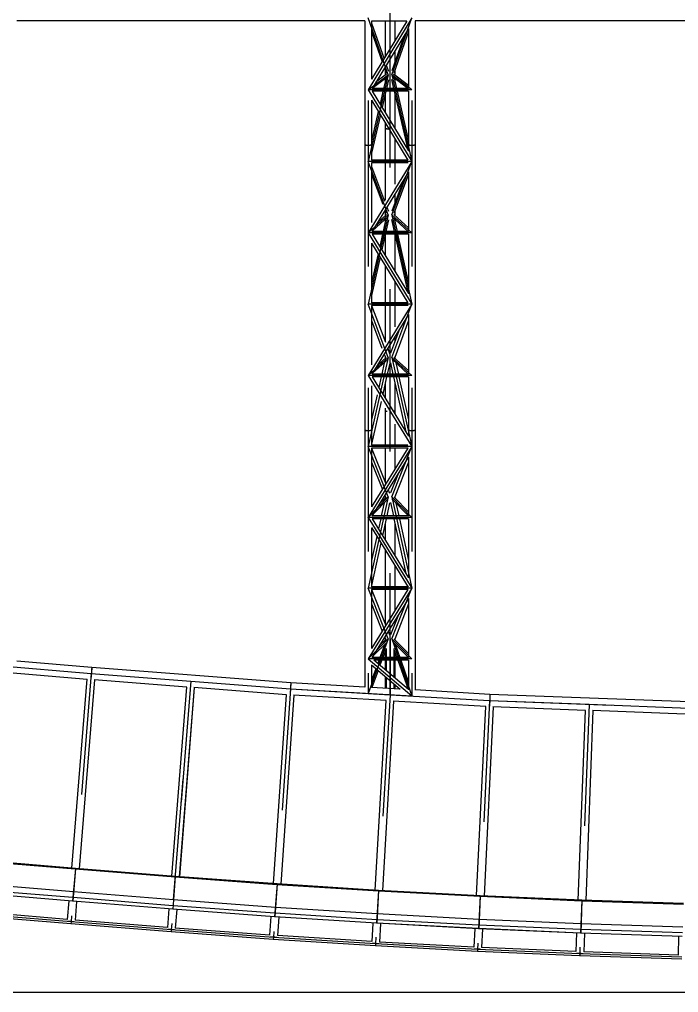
# Model space of a CAD drawing. Header units: millimetres. Extents: x 150209.93 to 150215.05, y 136675.65 to 136679.93.
# Drawn here: x 150211.658 to 150212.201, y 136675.653 to 136676.454 of the extents above; entities that cross this region are included whole.
import ezdxf

# ---------------------------------------------------------------- set-up
doc = ezdxf.new("R2010")
doc.units = ezdxf.units.MM
doc.header["$LTSCALE"] = 0.25
doc.linetypes.add('CENTER', pattern=[50.8, 31.75, -6.35, 6.35, -6.35])
doc.linetypes.add('XKITLINE00', pattern=[0])

# ---------------------------------------------------------------- blocks, each defined once
blk = doc.blocks.new('çatıı')
at = {"color": 8, "linetype": 'CENTER'}
for p, q in [((15175, 3666.9), (15175, 4835.7)), ((15085, 4780.4), (15085, 3598.6)), ((15265, 4780.4), (15265, 3598.6)), ((15167.5, 3887.2), (15085, 4120.6)), ((15265, 4120.6), (15085, 3825.1)), ((15182.5, 3887.2), (15265, 4120.6)), ((15167.5, 3887.2), (15085, 3530.1)), ((15085, 3825.1), (15167.5, 3887.2)), ((15182.5, 3887.2), (15265, 3530.1)), ((15265, 3825.1), (15182.5, 3887.2)), ((15085, 3825.1), (15265, 3530.1)), ((15265, 3825.1), (15085, 3825.1)), ((15175, 2505.2), (15175, 3666.9)), ((15085, 3598.6), (15085, 2425.1)), ((15265, 3598.6), (15265, 2425.1)), ((15167.5, 3311.2), (15085, 3530.1)), ((15265, 3530.1), (15085, 3236.7)), ((15265, 3530.1), (15085, 3530.1)), ((15182.5, 3311.2), (15265, 3530.1)), ((15167.5, 3311.2), (15085, 2943.3)), ((15085, 3236.7), (15167.5, 3311.2)), ((15182.5, 3311.2), (15265, 2943.3)), ((15265, 3236.7), (15182.5, 3311.2)), ((15085, 3236.7), (15265, 2943.3)), ((15265, 3236.7), (15085, 3236.7)), ((15265, 2943.3), (15085, 2650)), ((15265, 2943.3), (15085, 2943.3)), ((15167.5, 2724.4), (15085, 2943.3)), ((15182.5, 2724.4), (15265, 2943.3)), ((15167.5, 2724.4), (15085, 2357.1)), ((15085, 2650), (15167.5, 2724.4)), ((15182.5, 2724.4), (15265, 2357.1)), ((15265, 2650), (15182.5, 2724.4)), ((15085, 2650), (15265, 2357.1)), ((15265, 2650), (15085, 2650)), ((15175, 1336.6), (15175, 2505.2)), ((15085, 2425.1), (15085, 1341.9)), ((15265, 2425.1), (15265, 1331.4)), ((15265, 2357.1), (15085, 2066.2)), ((15265, 2357.1), (15085, 2357.1)), ((15167.5, 2150.3), (15085, 2357.1)), ((15182.5, 2150.3), (15265, 2357.1)), ((15167.5, 2150.3), (15085, 1775.2)), ((15085, 2066.2), (15167.5, 2150.3)), ((15182.5, 2150.3), (15265, 1775.2)), ((15265, 2066.2), (15182.5, 2150.3)), ((15085, 2066.2), (15265, 1775.2)), ((15265, 2066.2), (15085, 2066.2)), ((15167.5, 1566), (15085, 1775.2)), ((15265, 1775.2), (15085, 1484.3)), ((15265, 1775.2), (15085, 1775.2)), ((15182.5, 1566), (15265, 1775.2)), ((15167.5, 1566), (15085, 1341.9)), ((15085, 1484.3), (15167.5, 1566)), ((15175, 1566), (15175, 1336.6)), ((15182.5, 1566), (15265, 1331.4)), ((15265, 1484.3), (15182.5, 1566)), ((13125, 1493.3), (13945, 1423.8)), ((13125, 1493.3), (13945, 1423.8)), ((15085, 1484.3), (15265, 1331.4)), ((15265, 1484.3), (15085, 1484.3)), ((13535, 1458.5), (13945, 1423.8)), ((13945, 1423.8), (13861.7, 402.1)), ((13945, 1423.8), (13871.7, 525.2)), ((13945, 1423.8), (14765, 1360.6)), ((13945, 1423.8), (14765, 1360.6)), ((13945, 1423.8), (14355, 1392.2)), ((14355, 1392.2), (14274.2, 369.1)), ((14283.9, 492.2), (14355, 1392.2)), ((14355, 1392.2), (14765, 1360.6)), ((14765, 1360.6), (14694.7, 338)), ((14765, 1360.6), (14703.2, 461.2)), ((14765, 1360.6), (15585, 1312.6)), ((14765, 1360.6), (15585, 1312.6)), ((14765, 1360.6), (15175, 1336.6)), ((15175, 1336.6), (15115, 311.3)), ((15175, 1336.6), (15122.2, 434.6)), ((15175, 1336.6), (15585, 1312.6)), ((15585, 1312.6), (15535.5, 288.8)), ((15585, 1312.6), (15541.5, 412.2)), ((15585, 1312.6), (15995, 1297)), ((15585, 1312.6), (16405, 1281.4)), ((15585, 1312.6), (16405, 1281.4)), ((15995, 1297), (15955.9, 270.6)), ((15995, 1297), (15960.6, 394.1)), ((15995, 1297), (16405, 1281.4)), ((13879.3, 618.5), (13466.6, 652.9)), ((14290.9, 585.5), (13879.3, 618.5)), ((14709.6, 554.6), (14290.9, 585.5)), ((13871.7, 525.2), (13458.7, 559.6)), ((14283.9, 492.2), (13871.7, 525.2)), ((15127.7, 528), (14709.6, 554.6)), ((15546, 505.7), (15127.7, 528)), ((14703.2, 461.2), (14283.9, 492.2)), ((15964.1, 487.6), (15546, 505.7)), ((16382.4, 473.8), (15964.1, 487.6)), ((15122.2, 434.6), (14703.2, 461.2)), ((13861.7, 402.1), (13448.3, 436.5)), ((14274.2, 369.1), (13861.7, 402.1)), ((15541.5, 412.2), (15122.2, 434.6)), ((15960.6, 394.1), (15541.5, 412.2)), ((14694.7, 338), (14274.2, 369.1)), ((16379.8, 380.2), (15960.6, 394.1)), ((15115, 311.3), (14694.7, 338)), ((15535.5, 288.8), (15115, 311.3)), ((15955.9, 270.6), (15535.5, 288.8)), ((16376.4, 256.8), (15955.9, 270.6))]:
    blk.add_line(p, q, dxfattribs=at)
at = {"color": 8, "linetype": 'XKITLINE00'}
for p, q in [((15071.7, 4108.4), (13638.3, 4108.4)), ((15071.3, 4108.4), (15071.3, 3598.6)), ((15244.5, 4106.9), (15098.4, 4106.9)), ((15098.6, 4106.9), (15098.6, 3868.5)), ((15243.9, 4106.9), (15098.6, 3868.4)), ((15098.6, 4099.1), (15150.2, 3953.1)), ((15154.7, 4106.9), (15154.7, 3960.5)), ((15195.3, 4106.9), (15195.3, 4027.1)), ((16711.7, 4108.4), (15278.3, 4108.4)), ((15278.6, 4108.4), (15278.6, 3598.6)), ((15098.6, 4064.9), (15142.6, 3940.6)), ((15251.3, 4077.2), (15101.1, 3830.7)), ((15233, 4047.1), (15181.9, 3902.7)), ((15251.3, 4064.9), (15190.6, 3893.1)), ((15251.3, 4077.2), (15251.3, 3830.6)), ((15195.3, 3985.2), (15195.3, 3940.4)), ((15159.6, 3926.6), (15168.3, 3901.9)), ((15160.3, 3888.9), (15116.6, 3856)), ((15152, 3914.1), (15159.2, 3893.7)), ((15154.7, 3906.3), (15154.7, 3884.7)), ((15251.3, 3842.5), (15189.5, 3889.1)), ((15195.3, 3906.4), (15195.3, 3884.7)), ((15167, 3879.8), (15102, 3830.8)), ((15158.4, 3873.3), (15148.6, 3830.8)), ((15154.7, 3870.5), (15154.7, 3857.1)), ((15168.5, 3866.4), (15160.3, 3830.8)), ((15181.3, 3867.3), (15189.7, 3830.8)), ((15247.9, 3830.8), (15183.1, 3879.6)), ((15191.5, 3873.3), (15201.3, 3830.8)), ((15195.3, 3870.4), (15195.3, 3856.9)), ((15251.4, 3819.4), (15101, 3819.4)), ((15101.2, 3819.4), (15251.3, 3573.4)), ((15251.3, 3830.8), (15101.3, 3830.8)), ((15146, 3819.4), (15133.7, 3766.2)), ((15157.7, 3819.4), (15142.2, 3752.3)), ((15154.7, 3806.5), (15154.7, 3731.8)), ((15192.4, 3819.4), (15247.9, 3579.1)), ((15195.3, 3806.7), (15195.3, 3666.9)), ((15204, 3819.4), (15251.3, 3614.3)), ((15251.3, 3819.4), (15251.3, 3598.6)), ((15098.6, 3781.8), (15098.6, 3598.6)), ((15098.7, 3781.8), (15248.9, 3535.6)), ((15126.7, 3735.9), (15098.6, 3614.5)), ((15135.2, 3722), (15098.6, 3563.9)), ((15154.7, 3689.9), (15154.7, 3666.9)), ((15154.7, 3666.9), (15155, 3666.2)), ((15154.7, 3666.9), (15154.7, 3535.8)), ((15154.7, 3666.9), (15155, 3666.3)), ((15155.9, 3665.7), (15155, 3666.3)), ((15155.9, 3665.5), (15155, 3666.2)), ((15157.4, 3665.1), (15155.9, 3665.7)), ((15157.4, 3664.8), (15155.9, 3665.5)), ((15159.4, 3664.6), (15157.4, 3665.1)), ((15159.4, 3664.2), (15157.4, 3664.8)), ((15160.3, 3664.3), (15158.9, 3664.7)), ((15161.9, 3664.2), (15159.4, 3664.6)), ((15161.9, 3663.6), (15159.4, 3664.2)), ((15162.7, 3663.8), (15160.3, 3664.3)), ((15164.8, 3663.8), (15161.9, 3664.2)), ((15164.8, 3663.2), (15161.9, 3663.6)), ((15165.4, 3663.4), (15162.7, 3663.8)), ((15168.1, 3663.5), (15164.8, 3663.8)), ((15168.1, 3662.9), (15164.8, 3663.2)), ((15168.5, 3663.1), (15165.4, 3663.4)), ((15170.9, 3663.4), (15168.1, 3663.5)), ((15171.3, 3662.7), (15168.1, 3662.9)), ((15171.2, 3663), (15168.5, 3663.1)), ((15195, 3666.3), (15194.8, 3666.2)), ((15195, 3666.2), (15194.8, 3666)), ((15195.3, 3666.9), (15195, 3666.2)), ((15195.3, 3666.9), (15195, 3666.3)), ((15195.3, 3666.9), (15195.3, 3665.3)), ((15195.3, 3623.4), (15195.3, 3535.8)), ((15071.3, 3598.6), (15071.7, 3598.1)), ((15071.3, 3598.6), (15071.3, 2425.1)), ((15071.3, 3598.6), (15071.7, 3598)), ((15072.7, 3597.6), (15071.7, 3598.1)), ((15072.7, 3597.4), (15071.7, 3598)), ((15074.3, 3597.1), (15072.7, 3597.6)), ((15074.3, 3596.8), (15072.7, 3597.4)), ((15074.8, 3596.9), (15073.2, 3597.4)), ((15076.5, 3596.7), (15074.3, 3597.1)), ((15076.5, 3596.3), (15074.3, 3596.8)), ((15076.9, 3596.4), (15074.8, 3596.9)), ((15079.1, 3596.4), (15076.5, 3596.7)), ((15079.1, 3596), (15076.5, 3596.3)), ((15079.3, 3596.1), (15076.9, 3596.4)), ((15082, 3596.3), (15079.1, 3596.4)), ((15082, 3595.8), (15079.1, 3596)), ((15082.1, 3595.9), (15079.3, 3596.1)), ((15085, 3596.2), (15082, 3596.3)), ((15085, 3595.7), (15082, 3595.8)), ((15085, 3595.8), (15082.1, 3595.9)), ((15088, 3596.3), (15085, 3596.2)), ((15087.9, 3595.9), (15085, 3595.8)), ((15088, 3595.8), (15085, 3595.7)), ((15090.7, 3596.1), (15087.9, 3595.9)), ((15090.9, 3596.4), (15088, 3596.3)), ((15090.9, 3596), (15088, 3595.8)), ((15093.1, 3596.4), (15090.7, 3596.1)), ((15093.5, 3596.7), (15090.9, 3596.4)), ((15093.5, 3596.3), (15090.9, 3596)), ((15095.2, 3596.9), (15093.1, 3596.4)), ((15095.7, 3597.1), (15093.5, 3596.7)), ((15095.7, 3596.8), (15093.5, 3596.3)), ((15096.8, 3597.4), (15095.2, 3596.9)), ((15097.3, 3597.6), (15095.7, 3597.1)), ((15097.3, 3597.4), (15095.7, 3596.8)), ((15098.3, 3598.1), (15097.3, 3597.6)), ((15098.3, 3598), (15097.3, 3597.4)), ((15098.6, 3598.6), (15098.3, 3598.1)), ((15098.6, 3598.6), (15098.3, 3598)), ((15098.6, 3598.6), (15098.6, 3535.6)), ((15251.3, 3598.6), (15251.7, 3598.1)), ((15251.3, 3598.6), (15251.3, 3572.8)), ((15251.3, 3598.6), (15251.7, 3598)), ((15252.7, 3597.6), (15251.7, 3598.1)), ((15252.7, 3597.4), (15251.7, 3598)), ((15254.3, 3597.1), (15252.7, 3597.6)), ((15254.3, 3596.8), (15252.7, 3597.4)), ((15254.8, 3596.9), (15253.2, 3597.4)), ((15256.5, 3596.7), (15254.3, 3597.1)), ((15256.5, 3596.4), (15254.3, 3596.8)), ((15256.9, 3596.5), (15254.8, 3596.9)), ((15259.1, 3596.4), (15256.5, 3596.7)), ((15259.1, 3596), (15256.5, 3596.4)), ((15259.3, 3596.1), (15256.9, 3596.5)), ((15262, 3596.3), (15259.1, 3596.4)), ((15262, 3595.8), (15259.1, 3596)), ((15262.1, 3595.9), (15259.3, 3596.1)), ((15265, 3596.2), (15262, 3596.3)), ((15265, 3595.7), (15262, 3595.8)), ((15265, 3595.8), (15262.1, 3595.9)), ((15268, 3596.3), (15265, 3596.2)), ((15267.9, 3595.9), (15265, 3595.8)), ((15268, 3595.8), (15265, 3595.7)), ((15270.7, 3596.1), (15267.9, 3595.9)), ((15270.9, 3596.4), (15268, 3596.3)), ((15270.9, 3596), (15268, 3595.8)), ((15273.1, 3596.5), (15270.7, 3596.1)), ((15273.5, 3596.7), (15270.9, 3596.4)), ((15273.5, 3596.4), (15270.9, 3596)), ((15275.2, 3596.9), (15273.1, 3596.5)), ((15275.7, 3597.1), (15273.5, 3596.7)), ((15275.7, 3596.8), (15273.5, 3596.4)), ((15276.7, 3597.4), (15275.2, 3596.9)), ((15277.3, 3597.6), (15275.7, 3597.1)), ((15277.3, 3597.4), (15275.7, 3596.8)), ((15278.3, 3598.1), (15277.3, 3597.6)), ((15278.3, 3598), (15277.3, 3597.4)), ((15278.6, 3598.6), (15278.3, 3598.1)), ((15278.6, 3598.6), (15278.3, 3598)), ((15278.6, 3598.6), (15278.6, 2425.1)), ((15249, 3524.4), (15098.5, 3524.4)), ((15248.7, 3535.8), (15098.6, 3535.8)), ((15098.6, 3524.4), (15098.6, 3279.8)), ((15154.7, 3524.4), (15154.7, 3371.1)), ((15195.3, 3524.4), (15195.3, 3437.3)), ((15098.6, 3510), (15152.4, 3367.4)), ((15251.6, 3487.4), (15100.6, 3241.3)), ((15251.3, 3487), (15251.3, 3242.2)), ((15098.6, 3477.7), (15144.9, 3355.1)), ((15228.9, 3450.5), (15182, 3325.9)), ((15251.3, 3477.8), (15190.6, 3316.5)), ((15195.3, 3395.7), (15195.3, 3361.3)), ((15154.6, 3329.3), (15159.2, 3317.1)), ((15154.7, 3329), (15154.7, 3307.3)), ((15162.1, 3341.6), (15168.3, 3325.2)), ((15195.3, 3329.1), (15195.3, 3307.3)), ((15167.5, 3303.6), (15103.1, 3245.5)), ((15159.8, 3311.9), (15124.1, 3279.7)), ((15158, 3295), (15146.2, 3242.4)), ((15154.7, 3292), (15154.7, 3280.2)), ((15168.6, 3290), (15157.9, 3242.4)), ((15181.2, 3291), (15192.1, 3242.4)), ((15250.2, 3242.4), (15182.6, 3303.4)), ((15251.3, 3256.7), (15190, 3312.1)), ((15191.9, 3295), (15203.7, 3242.4)), ((15195.3, 3292), (15195.3, 3280)), ((15251.5, 3231), (15100.9, 3231)), ((15251.3, 3242.4), (15101.3, 3242.4)), ((15101.3, 3231), (15251.3, 2986.4)), ((15143.7, 3231), (15132.3, 3180.4)), ((15155.4, 3231), (15140.9, 3166.5)), ((15154.7, 3228.1), (15154.7, 3143.9)), ((15194.7, 3231), (15248.5, 2991)), ((15195.3, 3228.3), (15195.3, 3077.8)), ((15206.3, 3231), (15251.3, 3030)), ((15251.3, 3231), (15251.3, 2986.3)), ((15098.6, 3193.7), (15098.6, 2948.9)), ((15098.6, 3193.7), (15248.9, 2948.8)), ((15125.5, 3149.9), (15098.6, 3030.3)), ((15134, 3136), (15098.6, 2978.2)), ((15154.7, 3102.3), (15154.7, 2949)), ((15195.3, 3036.1), (15195.3, 2949)), ((15249, 2937.6), (15098.5, 2937.6)), ((15248.7, 2949), (15098.6, 2949)), ((15098.6, 2937.6), (15098.6, 2693)), ((15098.8, 2937.6), (15155.9, 2786.3)), ((15154.7, 2937.6), (15154.7, 2789.4)), ((15195.3, 2937.6), (15195.3, 2850.5)), ((15251.6, 2900.7), (15100.6, 2654.6)), ((15251.3, 2900.3), (15251.3, 2655.4)), ((15098.6, 2876.1), (15141.4, 2762.7)), ((15251.3, 2876.1), (15194.1, 2724.2)), ((15214.3, 2839.9), (15177.2, 2741.5)), ((15195.3, 2808.9), (15195.3, 2789.5)), ((15158.7, 2724.1), (15124.1, 2692.9)), ((15151.1, 2736.9), (15155.7, 2724.7)), ((15154.7, 2727.4), (15154.7, 2720.5)), ((15165.6, 2760.5), (15173, 2740.7)), ((15251.3, 2669.9), (15191.2, 2724.2)), ((15195.3, 2727.4), (15195.3, 2720.6)), ((15167.2, 2716.6), (15103.1, 2658.7)), ((15151.3, 2702.2), (15140.8, 2655.7)), ((15173.5, 2701.1), (15163.3, 2655.7)), ((15176.3, 2702.1), (15186.7, 2655.7)), ((15250.2, 2655.7), (15183.1, 2716.3)), ((15198.7, 2702.1), (15209.2, 2655.7)), ((15251.5, 2644.3), (15100.9, 2644.3)), ((15251.3, 2655.7), (15101.3, 2655.7)), ((15101.3, 2644.3), (15251.3, 2400.1)), ((15138.3, 2644.3), (15128.4, 2600.2)), ((15160.7, 2644.3), (15144.8, 2573.4)), ((15189.3, 2644.3), (15240, 2418.6)), ((15211.7, 2644.3), (15251.3, 2467.8)), ((15251.3, 2644.3), (15251.3, 2425.1)), ((15098.6, 2607), (15098.6, 2425.1)), ((15154.7, 2617.5), (15154.7, 2557.3)), ((15195.3, 2617.5), (15195.3, 2505.2)), ((15121.5, 2569.7), (15098.6, 2467.9)), ((15138, 2543), (15098.6, 2367.9)), ((15154.7, 2515.8), (15154.7, 2505.2)), ((15154.7, 2505.2), (15155, 2504.4)), ((15154.7, 2505.2), (15154.7, 2362.8)), ((15154.7, 2505.2), (15155, 2504.4)), ((15155.9, 2503.6), (15155, 2504.4)), ((15155.9, 2503.7), (15155, 2504.4)), ((15157.4, 2503), (15155.9, 2503.7)), ((15157.4, 2502.9), (15155.9, 2503.6)), ((15159.4, 2502.4), (15157.4, 2503)), ((15159.4, 2502.2), (15157.4, 2502.9)), ((15161.9, 2501.9), (15159.4, 2502.4)), ((15161.9, 2501.6), (15159.4, 2502.2)), ((15163.4, 2501.7), (15161.9, 2501.9)), ((15163.5, 2501.4), (15161.9, 2501.6)), ((15190.5, 2502.4), (15188.7, 2502)), ((15190.5, 2502.2), (15188.8, 2501.8)), ((15192.6, 2503), (15190.5, 2502.4)), ((15192.6, 2502.9), (15190.5, 2502.2)), ((15194.1, 2503.7), (15192.6, 2503)), ((15194.1, 2503.6), (15192.6, 2502.9)), ((15195, 2504.4), (15194.1, 2503.6)), ((15195, 2504.4), (15194.1, 2503.7)), ((15195.3, 2505.2), (15195, 2504.4)), ((15195.3, 2505.2), (15195, 2504.4)), ((15195.3, 2505.2), (15195.3, 2491.3)), ((15195.3, 2449.7), (15195.3, 2362.8)), ((15071.3, 2425.1), (15071.3, 1367.2)), ((15071.3, 2425.1), (15071.7, 2424.3)), ((15071.4, 2425), (15071.7, 2424.4)), ((15072.7, 2423.8), (15071.7, 2424.4)), ((15072.7, 2423.6), (15071.7, 2424.3)), ((15074.3, 2423.3), (15072.7, 2423.8)), ((15074.3, 2423), (15072.7, 2423.6)), ((15076.5, 2422.8), (15074.3, 2423.3)), ((15076.5, 2422.5), (15074.3, 2423)), ((15074.8, 2423.1), (15074.4, 2423.3)), ((15076.9, 2422.6), (15074.8, 2423.1)), ((15079.1, 2422.5), (15076.5, 2422.8)), ((15079.1, 2422.1), (15076.5, 2422.5)), ((15079.3, 2422.2), (15076.9, 2422.6)), ((15082, 2422.2), (15079.1, 2422.5)), ((15082, 2421.8), (15079.1, 2422.1)), ((15082.1, 2422), (15079.3, 2422.2)), ((15085, 2422.2), (15082, 2422.2)), ((15085, 2421.7), (15082, 2421.8)), ((15085, 2421.9), (15082.1, 2422)), ((15088, 2422.2), (15085, 2422.2)), ((15087.9, 2422), (15085, 2421.9)), ((15088, 2421.8), (15085, 2421.7)), ((15090.7, 2422.2), (15087.9, 2422)), ((15090.9, 2422.5), (15088, 2422.2)), ((15090.9, 2422.1), (15088, 2421.8)), ((15093.1, 2422.6), (15090.7, 2422.2)), ((15093.5, 2422.8), (15090.9, 2422.5)), ((15093.5, 2422.5), (15090.9, 2422.1)), ((15095.2, 2423.1), (15093.1, 2422.6)), ((15095.7, 2423.3), (15093.5, 2422.8)), ((15095.7, 2423), (15093.5, 2422.5)), ((15095.6, 2423.3), (15095.2, 2423.1)), ((15097.3, 2423.8), (15095.7, 2423.3)), ((15097.3, 2423.6), (15095.7, 2423)), ((15098.3, 2424.4), (15097.3, 2423.8)), ((15098.3, 2424.3), (15097.3, 2423.6)), ((15098.6, 2425.1), (15098.3, 2424.3)), ((15098.6, 2425), (15098.3, 2424.4)), ((15098.6, 2425.1), (15098.6, 2362.6)), ((15251.3, 2425.1), (15251.3, 2399.5)), ((15251.3, 2425.1), (15251.7, 2424.3)), ((15251.3, 2425.1), (15251.7, 2424.4)), ((15252.7, 2423.8), (15251.7, 2424.4)), ((15252.7, 2423.6), (15251.7, 2424.3)), ((15254.3, 2423.3), (15252.7, 2423.8)), ((15254.3, 2423), (15252.7, 2423.6)), ((15254.8, 2423.1), (15254.3, 2423.3)), ((15256.5, 2422.8), (15254.3, 2423.3)), ((15256.5, 2422.5), (15254.3, 2423)), ((15256.9, 2422.6), (15254.8, 2423.1)), ((15259.1, 2422.5), (15256.5, 2422.8)), ((15259.1, 2422.1), (15256.5, 2422.5)), ((15259.3, 2422.2), (15256.9, 2422.6)), ((15262, 2422.2), (15259.1, 2422.5)), ((15262, 2421.8), (15259.1, 2422.1)), ((15262.1, 2422), (15259.3, 2422.2)), ((15265, 2422.2), (15262, 2422.2)), ((15265, 2421.7), (15262, 2421.8)), ((15265, 2421.9), (15262.1, 2422)), ((15268, 2422.2), (15265, 2422.2)), ((15267.9, 2422), (15265, 2421.9)), ((15268, 2421.8), (15265, 2421.7)), ((15270.7, 2422.2), (15267.9, 2422)), ((15270.9, 2422.5), (15268, 2422.2)), ((15270.9, 2422.1), (15268, 2421.8)), ((15273.1, 2422.6), (15270.7, 2422.2)), ((15273.5, 2422.8), (15270.9, 2422.5)), ((15273.5, 2422.5), (15270.9, 2422.1)), ((15275.2, 2423.1), (15273.1, 2422.6)), ((15275.7, 2423.3), (15273.5, 2422.8)), ((15275.7, 2423), (15273.5, 2422.5)), ((15275.7, 2423.3), (15275.2, 2423.1)), ((15277.3, 2423.8), (15275.7, 2423.3)), ((15277.3, 2423.6), (15275.7, 2423)), ((15278.3, 2424.4), (15277.3, 2423.8)), ((15278.3, 2424.3), (15277.3, 2423.6)), ((15278.6, 2425.1), (15278.3, 2424.3)), ((15278.6, 2425.1), (15278.3, 2424.4)), ((15278.6, 2425.1), (15278.6, 1355.2)), ((15248.7, 2362.8), (15098.6, 2362.8)), ((15249.1, 2351.4), (15098.5, 2351.4)), ((15098.6, 2351.4), (15098.6, 2108.9)), ((15248.6, 2351.4), (15098.6, 2109)), ((15099, 2351.4), (15157.7, 2204.4)), ((15154.7, 2351.4), (15154.7, 2211.9)), ((15195.3, 2351.4), (15195.3, 2265.2)), ((15098.6, 2293.4), (15143.4, 2181.3)), ((15251.6, 2314.7), (15100.6, 2070.6)), ((15251.3, 2293.4), (15194.1, 2149.9)), ((15251.3, 2314.3), (15251.3, 2071.6)), ((15208.5, 2245.1), (15177.3, 2166.8)), ((15195.3, 2223.7), (15195.3, 2212)), ((15167.8, 2179.2), (15173, 2166.1)), ((15166.1, 2140.9), (15106.2, 2079.7)), ((15159, 2149.8), (15133.3, 2123.6)), ((15150.8, 2125.3), (15139, 2071.9)), ((15153.4, 2156.1), (15155.7, 2150.3)), ((15154.7, 2152.9), (15154.7, 2145.4)), ((15155.4, 2146.5), (15155.3, 2146)), ((15173.4, 2126.1), (15161.4, 2071.9)), ((15176.4, 2127.1), (15188.6, 2071.9)), ((15182.4, 2142.3), (15251.3, 2072)), ((15191.5, 2149.2), (15251.3, 2088.2)), ((15194.6, 2146), (15194.7, 2145.9)), ((15195.3, 2152.9), (15195.3, 2145.3)), ((15199.2, 2125.2), (15210.9, 2071.9)), ((15251.5, 2060.5), (15100.9, 2060.5)), ((15251.3, 2071.9), (15101.3, 2071.9)), ((15101.3, 2060.5), (15251.3, 1818)), ((15136.5, 2060.5), (15127.3, 2018.5)), ((15158.9, 2060.5), (15143.8, 1991.8)), ((15191.1, 2060.5), (15240.6, 1835.4)), ((15213.5, 2060.5), (15251.3, 1888.2)), ((15251.3, 2060.5), (15251.3, 1817.8)), ((15098.3, 2023.9), (15249.6, 1779.4)), ((15098.6, 2023.4), (15098.6, 1780.7)), ((15154.7, 2041.2), (15154.7, 1974.2)), ((15195.3, 2041.2), (15195.3, 1908.6)), ((15120.6, 1987.9), (15098.6, 1888.3)), ((15137.1, 1961.2), (15098.6, 1786.3)), ((15154.7, 1932.8), (15154.7, 1780.9)), ((15195.3, 1867.2), (15195.3, 1780.9)), ((15249.1, 1769.5), (15098.5, 1769.5)), ((15248.7, 1780.9), (15098.6, 1780.9)), ((15098.6, 1769.5), (15098.6, 1527)), ((15248.6, 1769.5), (15098.6, 1527)), ((15099, 1769.5), (15157.2, 1621.8)), ((15154.7, 1769.5), (15154.7, 1628.2)), ((15195.3, 1769.5), (15195.3, 1683.3)), ((15251.6, 1732.8), (15100.6, 1488.8)), ((15251.3, 1732.4), (15251.3, 1489.7)), ((15098.6, 1710.8), (15142.9, 1598.6)), ((15251.3, 1710.7), (15194.1, 1565.6)), ((15210, 1665.6), (15177.4, 1582.9)), ((15195.3, 1641.8), (15195.3, 1628.3)), ((15159, 1565.5), (15130.8, 1537.6)), ((15152.9, 1573.2), (15155.7, 1566)), ((15154.7, 1568.6), (15154.7, 1561.2)), ((15167.2, 1596.4), (15172.8, 1582.2)), ((15251.3, 1505.7), (15191.5, 1565)), ((15195.3, 1568.6), (15195.3, 1561.2)), ((15162.7, 1553.2), (15105.4, 1496.5)), ((15153.4, 1544), (15133.5, 1490)), ((15158.9, 1526.1), (15145.5, 1490)), ((15158.9, 1526.2), (15158.9, 1490)), ((15251.2, 1490), (15186.3, 1554.3)), ((15191.1, 1527.2), (15191.1, 1490)), ((15191.1, 1524.3), (15203.2, 1490)), ((15196, 1544.6), (15215.3, 1490)), ((15251.3, 1490), (15101.3, 1490)), ((15154.7, 1514.8), (15154.7, 1490)), ((15195.3, 1512.4), (15195.3, 1490)), ((13947.1, 1449.1), (13638.6, 1475.2)), ((13946.9, 1446.3), (13943, 1400.4)), ((13946.4, 1441.7), (13945.9, 1435.3)), ((13946.9, 1447.8), (13946.4, 1441.7)), ((14766.9, 1385.9), (13946.9, 1449.1)), ((13946.9, 1449.1), (13946.9, 1448.8)), ((13946.9, 1448.8), (13946.9, 1447.8)), ((13947, 1447.8), (13946.9, 1446.3)), ((13947.1, 1448.8), (13947, 1447.8)), ((13947.1, 1449.1), (13947.1, 1448.8)), ((15216.8, 1358), (15098.3, 1458.6)), ((15098.6, 1458.3), (15098.6, 1365.7)), ((15116.3, 1443.3), (15098.6, 1395.4)), ((15251.5, 1478.6), (15107.6, 1478.6)), ((15251.3, 1357.3), (15108.6, 1478.6)), ((15129.3, 1478.6), (15124.4, 1465.2)), ((15141.3, 1478.6), (15133.5, 1457.4)), ((15154.7, 1478.6), (15154.7, 1439.4)), ((15158.9, 1478.6), (15158.9, 1435.9)), ((15191.1, 1478.6), (15191.1, 1408.5)), ((15195.3, 1478.6), (15195.3, 1404.9)), ((15207.2, 1478.6), (15249.2, 1359.1)), ((15219.3, 1478.6), (15251.3, 1387.3)), ((15251.3, 1478.6), (15251.3, 1357)), ((13928.8, 1399.6), (13547, 1432)), ((13945.9, 1435.3), (13943.2, 1400.3)), ((13944.6, 1419.1), (13944.6, 1419.1)), ((13944.6, 1418.9), (13944.6, 1419)), ((15125.5, 1435.5), (15100.1, 1366.4)), ((15154.7, 1410.7), (15154.7, 1363.2)), ((15158.9, 1407.2), (15158.9, 1363)), ((13926.9, 1399.8), (13863.5, 623.2)), ((13926.8, 1399.8), (13863.5, 623.2)), ((13959, 1397.2), (13895.7, 620.6)), ((13959, 1397.2), (13895.7, 620.6)), ((14338.8, 1367.9), (13957.1, 1397.3)), ((14336.9, 1368.1), (14275.4, 590.1)), ((14336.9, 1368.1), (14275.5, 590.1)), ((14369.1, 1365.6), (14307.6, 587.7)), ((14369.1, 1365.6), (14307.7, 587.7)), ((14749.1, 1336.3), (14367.2, 1365.8)), ((14765.6, 1368.4), (14763.2, 1337.2)), ((14765.2, 1364.6), (14763.6, 1337.2)), ((14765.5, 1368.4), (14765.2, 1364.6)), ((14765.7, 1372.1), (14765.5, 1368.4)), ((14765.9, 1372.1), (14765.6, 1368.4)), ((14765.9, 1375.5), (14765.7, 1372.1)), ((14766, 1378.5), (14765.9, 1375.5)), ((14766.1, 1375.5), (14765.9, 1372.1)), ((14766.2, 1381.1), (14766, 1378.5)), ((14766.4, 1378.5), (14766.1, 1375.5)), ((14766.3, 1383.2), (14766.2, 1381.1)), ((14766.4, 1384.7), (14766.3, 1383.2)), ((14766.5, 1385.6), (14766.4, 1384.7)), ((14766.6, 1381.1), (14766.4, 1378.5)), ((15071.3, 1368.1), (14766.5, 1385.9)), ((14766.5, 1385.9), (14766.5, 1385.6)), ((14766.7, 1383.2), (14766.6, 1381.1)), ((14766.9, 1384.7), (14766.7, 1383.2)), ((14766.9, 1385.9), (14766.9, 1385.6)), ((14766.9, 1385.6), (14766.9, 1384.7)), ((15214.7, 1359.7), (15098.6, 1366.5)), ((15191.1, 1379.8), (15191.1, 1361.1)), ((15195.3, 1376.2), (15195.3, 1360.9)), ((14747.2, 1336.5), (14693.7, 559.2)), ((14779.4, 1334.3), (14725.9, 556.9)), ((14764.7, 1355.9), (14764.6, 1355.9)), ((14764.7, 1355.8), (14764.6, 1355.8)), ((15159.4, 1312.1), (14777.4, 1334.4)), ((15251.3, 1357.6), (15251, 1357.6)), ((15586.2, 1338), (15278.6, 1356)), ((15585.7, 1324.1), (15583.6, 1289.2)), ((15585.4, 1324.1), (15585.3, 1320.5)), ((15585.6, 1327.5), (15585.4, 1324.1)), ((15585.7, 1330.6), (15585.6, 1327.5)), ((15585.8, 1333.1), (15585.7, 1330.6)), ((15585.9, 1327.5), (15585.7, 1324.1)), ((15585.9, 1335.2), (15585.8, 1333.2)), ((15585.9, 1336.8), (15585.9, 1335.2)), ((15586, 1330.5), (15585.9, 1327.5)), ((15586.2, 1333.1), (15586, 1330.5)), ((16406, 1306.7), (15586.2, 1338)), ((15586.3, 1335.2), (15586.2, 1333.1)), ((15586.4, 1336.7), (15586.3, 1335.2)), ((15157.4, 1312.2), (15111.8, 532.4)), ((15189.6, 1310.3), (15144, 530.5)), ((15569.6, 1288.1), (15187.7, 1310.4)), ((15567.7, 1288.2), (15530.1, 509.9)), ((15567.6, 1288.2), (15530.1, 509.9)), ((15599.9, 1286.6), (15562.3, 508.3)), ((15599.9, 1286.6), (15562.3, 508.3)), ((15585.1, 1316.6), (15584.1, 1289.2)), ((15584.8, 1308), (15584.7, 1308)), ((15584.8, 1307.8), (15584.7, 1307.8)), ((15585.3, 1320.5), (15585.1, 1316.6)), ((15979.8, 1272.1), (15598, 1286.7)), ((15977.9, 1272.2), (15948.1, 491.7)), ((15977.9, 1272.2), (15948.2, 491.7)), ((16010.1, 1271), (15980.4, 490.4)), ((16010.2, 1271), (15980.4, 490.4)), ((16390, 1256.5), (16008.2, 1271.1)), ((13879.3, 618.5), (13466.6, 652.9)), ((13879.6, 621.9), (13466.9, 656.2)), ((13879.6, 621.8), (13466.9, 656.1)), ((13879.6, 621.9), (13868.4, 486.9)), ((13879.6, 621.9), (13868.8, 486.8)), ((14290.9, 585.5), (13879.3, 618.5)), ((14291.1, 588.9), (13879.6, 621.9)), ((14291.1, 588.8), (13879.6, 621.8)), ((14291.1, 588.9), (14280.3, 453.8)), ((14291.1, 588.9), (14281.1, 453.8)), ((14709.6, 554.6), (14290.9, 585.5)), ((14709.8, 558), (14291.1, 588.9)), ((14291.1, 588.8), (14291.1, 588.8)), ((14291.1, 588.8), (14291.1, 588.8)), ((14709.8, 557.8), (14291.1, 588.8)), ((13868.4, 487.4), (13455.7, 521.7)), ((13868.4, 486.9), (13455.7, 521.2)), ((13869.6, 501.7), (13456.9, 536)), ((14709.8, 558), (14699.9, 422.9)), ((14709.8, 558), (14701.2, 422.8)), ((15127.7, 528), (14709.6, 554.6)), ((15127.9, 531.4), (14709.8, 558)), ((14709.8, 557.8), (14709.8, 557.8)), ((15127.9, 531.2), (14709.8, 557.8)), ((14709.8, 557.8), (14709.8, 557.8)), ((15127.9, 531.4), (15119.3, 396.2)), ((15127.9, 531.4), (15120.6, 396.1)), ((15546, 505.7), (15127.7, 528)), ((15546.2, 509), (15127.9, 531.4)), ((15127.9, 531.2), (15127.9, 531.2)), ((15127.9, 531.2), (15127.9, 531.2)), ((15546.2, 508.9), (15127.9, 531.2)), ((13852.5, 488.2), (13846.2, 411.9)), ((14280.3, 454.3), (13868.8, 487.3)), ((14280.3, 453.8), (13868.8, 486.8)), ((14281.5, 468.6), (13870, 501.7)), ((13884.7, 485.6), (13878.4, 409.2)), ((15546.2, 509), (15539, 373.7)), ((15546.2, 509), (15540.3, 373.7)), ((15964.1, 487.6), (15546, 505.7)), ((15964.3, 491), (15546.2, 509)), ((15546.2, 508.9), (15546.2, 508.9)), ((15964.3, 490.8), (15546.2, 508.9)), ((15546.2, 508.9), (15546.2, 508.9)), ((15964.3, 491), (15958.4, 355.6)), ((15964.3, 491), (15959.8, 355.6)), ((16382.4, 473.8), (15964.1, 487.6)), ((16382.6, 477.2), (15964.3, 491)), ((15964.3, 490.8), (15964.3, 490.8)), ((15964.3, 490.8), (15964.3, 490.8)), ((16382.5, 477), (15964.3, 490.8)), ((13846.3, 411.9), (13465, 443.6)), ((14264.8, 455.1), (14258.8, 378.7)), ((14699.9, 422.9), (14281.1, 453.8)), ((14699.9, 423.3), (14281.2, 454.3)), ((14701, 437.7), (14282.2, 468.6)), ((14297, 452.6), (14291, 376.2)), ((13861, 393.8), (13447.6, 428.2)), ((13848.3, 403.8), (13848, 403.8)), ((13850.3, 403.8), (13848.3, 403.8)), ((13848.8, 403.7), (13848.6, 403.7)), ((13850.7, 403.7), (13848.8, 403.7)), ((13852.8, 403.7), (13850.3, 403.8)), ((13853.1, 403.7), (13850.7, 403.7)), ((13855.6, 403.6), (13852.8, 403.7)), ((13855.8, 403.5), (13853.1, 403.7)), ((13858.6, 403.4), (13855.6, 403.6)), ((13858.7, 403.4), (13855.8, 403.5)), ((13861.7, 403.2), (13858.6, 403.4)), ((13861.7, 403.1), (13858.7, 403.4)), ((13861.7, 402.1), (13861, 393.8)), ((13861.7, 402.1), (13861, 393.8)), ((13864.9, 402.9), (13861.7, 403.2)), ((13864.8, 402.9), (13861.7, 403.1)), ((13861.7, 403.1), (13861.7, 402.2)), ((13861.7, 403.1), (13861.7, 402.2)), ((13867.7, 402.6), (13864.8, 402.9)), ((13867.9, 402.6), (13864.9, 402.9)), ((13870.4, 402.3), (13867.7, 402.6)), ((13870.7, 402.3), (13867.9, 402.6)), ((13872.7, 401.9), (13870.4, 402.3)), ((13873.1, 401.9), (13870.7, 402.3)), ((13874.6, 401.6), (13872.7, 401.9)), ((13875.1, 401.6), (13873.1, 401.9)), ((13874.8, 401.6), (13874.6, 401.6)), ((13875.4, 401.6), (13875.1, 401.6)), ((14258.8, 378.7), (13878.4, 409.2)), ((14684.4, 424), (14679.2, 347.6)), ((15119.3, 396.6), (14701.2, 423.2)), ((15119.3, 396.2), (14701.2, 422.8)), ((15120.2, 411), (14702.2, 437.6)), ((14716.7, 421.8), (14711.4, 345.4)), ((15539.8, 388.6), (15121.4, 410.9)), ((14273.5, 360.7), (13861, 393.8)), ((14260.8, 370.7), (14260.5, 370.7)), ((14262.9, 370.7), (14260.8, 370.7)), ((14261.3, 370.6), (14261.1, 370.6)), ((14263.2, 370.6), (14261.3, 370.6)), ((14265.3, 370.6), (14262.9, 370.7)), ((14265.6, 370.6), (14263.2, 370.6)), ((14268.1, 370.5), (14265.3, 370.6)), ((14268.3, 370.4), (14265.6, 370.6)), ((14271.1, 370.3), (14268.1, 370.5)), ((14271.2, 370.3), (14268.3, 370.4)), ((14274.3, 370.1), (14271.1, 370.3)), ((14274.3, 370), (14271.2, 370.3)), ((14274.3, 370), (14273.5, 360.7)), ((14274.3, 370), (14273.6, 360.7)), ((14694.1, 329.6), (14273.6, 360.7)), ((14277.4, 369.8), (14274.3, 370.1)), ((14277.3, 369.8), (14274.3, 370)), ((14280.2, 369.5), (14277.3, 369.8)), ((14280.4, 369.5), (14277.4, 369.8)), ((14282.9, 369.2), (14280.2, 369.5)), ((14283.2, 369.2), (14280.4, 369.5)), ((14285.2, 368.9), (14282.9, 369.2)), ((14285.6, 368.9), (14283.2, 369.2)), ((14287.2, 368.6), (14285.2, 368.9)), ((14287.6, 368.6), (14285.6, 368.9)), ((14287.3, 368.6), (14287.2, 368.6)), ((14287.9, 368.5), (14287.6, 368.6)), ((14679.2, 347.6), (14290.9, 376.3)), ((15103.8, 397.1), (15099.4, 320.7)), ((15539, 373.7), (15120.6, 396.1)), ((15539, 374.2), (15120.7, 396.6)), ((15136.1, 395.3), (15131.6, 318.8)), ((15523.5, 374.6), (15519.8, 298.1)), ((15958.5, 356.1), (15540.3, 374.2)), ((15958.4, 355.6), (15540.3, 373.7)), ((15959.1, 370.5), (15541, 388.5)), ((15555.8, 373), (15552.1, 296.5)), ((16378.6, 356.6), (15960.3, 370.4)), ((14681.4, 339.5), (14681, 339.5)), ((14683.4, 339.5), (14681.4, 339.5)), ((14681.8, 339.4), (14681.6, 339.4)), ((14683.8, 339.5), (14681.8, 339.4)), ((14685.8, 339.5), (14683.4, 339.5)), ((14686.1, 339.4), (14683.8, 339.5)), ((14688.6, 339.4), (14685.8, 339.5)), ((14688.8, 339.3), (14686.1, 339.4)), ((14691.6, 339.2), (14688.6, 339.4)), ((14691.7, 339.2), (14688.8, 339.3)), ((14694.8, 339), (14691.6, 339.2)), ((14694.8, 339), (14691.7, 339.2)), ((14694.8, 339), (14694.1, 329.6)), ((14694.8, 339), (14694.2, 329.6)), ((15114.5, 302.9), (14694.2, 329.6)), ((14697.9, 338.8), (14694.8, 339)), ((14697.8, 338.8), (14694.8, 339)), ((14700.7, 338.5), (14697.8, 338.8)), ((14700.9, 338.5), (14697.9, 338.8)), ((14703.4, 338.2), (14700.7, 338.5)), ((14703.7, 338.2), (14700.9, 338.5)), ((14705.8, 337.9), (14703.4, 338.2)), ((14706.2, 337.9), (14703.7, 338.2)), ((14707.7, 337.7), (14705.8, 337.9)), ((14708.1, 337.6), (14706.2, 337.9)), ((14707.9, 337.6), (14707.7, 337.7)), ((14708.5, 337.6), (14708.1, 337.6)), ((15099.4, 320.7), (14711.4, 345.4)), ((15943, 356.3), (15940.1, 279.7)), ((16378.1, 342.2), (15959.8, 356)), ((16378.1, 341.7), (15959.8, 355.6)), ((15975.3, 355), (15972.3, 278.5)), ((16362.6, 342.3), (16360.5, 265.7)), ((15101.6, 312.6), (15101.3, 312.6)), ((15103.6, 312.6), (15101.6, 312.6)), ((15102.1, 312.6), (15101.9, 312.6)), ((15104, 312.6), (15102.1, 312.6)), ((15106.1, 312.6), (15103.6, 312.6)), ((15106.4, 312.6), (15104, 312.6)), ((15108.9, 312.6), (15106.1, 312.6)), ((15109.1, 312.5), (15106.4, 312.6)), ((15111.9, 312.4), (15108.9, 312.6)), ((15112, 312.4), (15109.1, 312.5)), ((15115.1, 312.3), (15111.9, 312.4)), ((15115.1, 312.2), (15112, 312.4)), ((15115.1, 312.2), (15114.5, 302.9)), ((15115.1, 312.2), (15114.6, 302.9)), ((15535.1, 280.4), (15114.6, 302.9)), ((15118.2, 312.1), (15115.1, 312.3)), ((15118.1, 312), (15115.1, 312.2)), ((15121, 311.8), (15118.1, 312)), ((15121.2, 311.8), (15118.2, 312.1)), ((15123.7, 311.6), (15121, 311.8)), ((15124, 311.6), (15121.2, 311.8)), ((15126.1, 311.3), (15123.7, 311.6)), ((15126.4, 311.3), (15124, 311.6)), ((15128, 311), (15126.1, 311.3)), ((15128.4, 311), (15126.4, 311.3)), ((15128.1, 311), (15128, 311)), ((15128.8, 311), (15128.4, 311)), ((15519.9, 298.1), (15131.6, 318.8)), ((15522.2, 290), (15521.8, 290)), ((15524.2, 290.1), (15522.2, 290)), ((15522.6, 290), (15522.4, 290)), ((15524.6, 290), (15522.6, 290)), ((15526.6, 290.1), (15524.2, 290.1)), ((15526.9, 290), (15524.6, 290)), ((15529.4, 290), (15526.6, 290.1)), ((15529.6, 290), (15526.9, 290)), ((15532.4, 290), (15529.4, 290)), ((15532.6, 289.9), (15529.6, 290)), ((15535.6, 289.8), (15532.4, 290)), ((15535.6, 289.8), (15532.6, 289.9)), ((15535.6, 289.8), (15535.1, 280.4)), ((15535.6, 289.8), (15535.2, 280.4)), ((15955.5, 262.3), (15535.2, 280.4)), ((15538.7, 289.6), (15535.6, 289.8)), ((15538.6, 289.6), (15535.6, 289.8)), ((15541.6, 289.4), (15538.6, 289.6)), ((15541.8, 289.4), (15538.7, 289.6)), ((15544.2, 289.2), (15541.6, 289.4)), ((15544.5, 289.2), (15541.8, 289.4)), ((15546.6, 289), (15544.2, 289.2)), ((15547, 289), (15544.5, 289.2)), ((15548.5, 288.7), (15546.6, 289)), ((15549, 288.7), (15547, 289)), ((15548.7, 288.7), (15548.5, 288.7)), ((15549.3, 288.7), (15549, 288.7)), ((15940.1, 279.7), (15552, 296.5)), ((15942.5, 271.7), (15942.2, 271.7)), ((15944.5, 271.8), (15942.5, 271.7)), ((15942.9, 271.7), (15942.8, 271.7)), ((15944.9, 271.8), (15942.9, 271.7)), ((15946.9, 271.8), (15944.5, 271.8)), ((15947.2, 271.8), (15944.9, 271.8)), ((15949.7, 271.8), (15946.9, 271.8)), ((15949.9, 271.8), (15947.2, 271.8)), ((15952.8, 271.8), (15949.7, 271.8)), ((15952.9, 271.7), (15949.9, 271.8)), ((15955.9, 271.7), (15952.8, 271.8)), ((15955.9, 271.6), (15952.9, 271.7)), ((15955.9, 271.6), (15955.5, 262.3)), ((15955.9, 271.6), (15955.6, 262.2)), ((16376.1, 248.4), (15955.6, 262.2)), ((15959.1, 271.5), (15955.9, 271.7)), ((15959, 271.5), (15955.9, 271.6)), ((15961.9, 271.3), (15959, 271.5)), ((15962.1, 271.3), (15959.1, 271.5)), ((15964.6, 271.1), (15961.9, 271.3)), ((15964.9, 271.1), (15962.1, 271.3)), ((15966.9, 270.9), (15964.6, 271.1)), ((15967.3, 270.9), (15964.9, 271.1)), ((15968.9, 270.7), (15966.9, 270.9)), ((15969.3, 270.7), (15967.3, 270.9)), ((15969, 270.7), (15968.9, 270.7)), ((15969.6, 270.6), (15969.3, 270.7)), ((16360.5, 265.7), (15972.3, 278.5))]:
    blk.add_line(p, q, dxfattribs=at)
for centre in [(15167.5, 3887.2), (15167.5, 3887.2), (15167.5, 3887.2), (15182.5, 3887.2), (15182.5, 3887.2), (15182.5, 3887.2), (15085, 3825.1), (15085, 3825.1), (15085, 3825.1), (15085, 3825.1), (15265, 3825.1), (15265, 3825.1), (15175, 3666.9), (15175, 3666.9), (15085, 3598.6), (15085, 3598.6), (15265, 3598.6), (15265, 3598.6), (15085, 3530.1), (15085, 3530.1), (15085, 3530.1), (15265, 3530.1), (15265, 3530.1), (15265, 3530.1), (15265, 3530.1), (15265, 3530.1), (15167.5, 3311.2), (15167.5, 3311.2), (15167.5, 3311.2), (15182.5, 3311.2), (15182.5, 3311.2), (15182.5, 3311.2), (15085, 3236.7), (15085, 3236.7), (15085, 3236.7), (15085, 3236.7), (15265, 3236.7), (15265, 3236.7), (15085, 2943.3), (15085, 2943.3), (15085, 2943.3), (15265, 2943.3), (15265, 2943.3), (15265, 2943.3), (15265, 2943.3), (15265, 2943.3), (15167.5, 2724.4), (15167.5, 2724.4), (15167.5, 2724.4), (15182.5, 2724.4), (15182.5, 2724.4), (15182.5, 2724.4), (15085, 2650), (15085, 2650), (15085, 2650), (15085, 2650), (15265, 2650), (15265, 2650), (15175, 2505.2), (15175, 2505.2), (15085, 2425.1), (15085, 2425.1), (15265, 2425.1), (15265, 2425.1), (15085, 2357.1), (15085, 2357.1), (15085, 2357.1), (15265, 2357.1), (15265, 2357.1), (15265, 2357.1), (15265, 2357.1), (15265, 2357.1), (15167.5, 2150.3), (15167.5, 2150.3), (15167.5, 2150.3), (15182.5, 2150.3), (15182.5, 2150.3), (15182.5, 2150.3), (15085, 2066.2), (15085, 2066.2), (15085, 2066.2), (15085, 2066.2), (15265, 2066.2), (15265, 2066.2), (15085, 1775.2), (15085, 1775.2), (15085, 1775.2), (15265, 1775.2), (15265, 1775.2), (15265, 1775.2), (15265, 1775.2), (15265, 1775.2), (15167.5, 1566), (15167.5, 1566), (15167.5, 1566), (15175, 1566), (15182.5, 1566), (15182.5, 1566), (15182.5, 1566), (15085, 1484.3), (15085, 1484.3), (15085, 1484.3), (15085, 1484.3), (15265, 1484.3), (15265, 1484.3), (13945, 1423.8), (13945, 1423.8), (13945, 1423.8), (13945, 1423.8), (13945, 1423.8), (13945, 1423.8), (13945, 1423.8), (13945, 1423.8), (13945, 1423.8), (13945, 1423.8), (14355, 1392.2), (14355, 1392.2), (14355, 1392.2), (14355, 1392.2), (14355, 1392.2), (14765, 1360.6), (14765, 1360.6), (14765, 1360.6), (14765, 1360.6), (14765, 1360.6), (14765, 1360.6), (14765, 1360.6), (14765, 1360.6), (14765, 1360.6), (14765, 1360.6), (15085, 1341.9), (15085, 1341.9), (15175, 1336.6), (15175, 1336.6), (15175, 1336.6), (15175, 1336.6), (15175, 1336.6), (15175, 1336.6), (15175, 1336.6), (15265, 1331.4), (15265, 1331.4), (15265, 1331.4), (15585, 1312.6), (15585, 1312.6), (15585, 1312.6), (15585, 1312.6), (15585, 1312.6), (15585, 1312.6), (15585, 1312.6), (15585, 1312.6), (15585, 1312.6), (15585, 1312.6), (15995, 1297), (15995, 1297), (15995, 1297), (15995, 1297), (15995, 1297), (13879.3, 618.5), (13879.3, 618.5), (14290.9, 585.5), (14290.9, 585.5), (13871.7, 525.2), (13871.7, 525.2), (13871.7, 525.2), (14709.6, 554.6), (14709.6, 554.6), (15127.7, 528), (15127.7, 528), (14283.9, 492.2), (14283.9, 492.2), (14283.9, 492.2), (15546, 505.7), (15546, 505.7), (15964.1, 487.6), (15964.1, 487.6), (14703.2, 461.2), (14703.2, 461.2), (14703.2, 461.2), (13861.7, 402.1), (13861.7, 402.1), (13861.7, 402.1), (15122.2, 434.6), (15122.2, 434.6), (15122.2, 434.6), (15541.5, 412.2), (15541.5, 412.2), (15541.5, 412.2), (14274.2, 369.1), (14274.2, 369.1), (14274.2, 369.1), (15960.6, 394.1), (15960.6, 394.1), (15960.6, 394.1), (14694.7, 338), (14694.7, 338), (14694.7, 338), (15115, 311.3), (15115, 311.3), (15115, 311.3), (15535.5, 288.8), (15535.5, 288.8), (15535.5, 288.8), (15955.9, 270.6), (15955.9, 270.6), (15955.9, 270.6)]:
    blk.add_circle(centre, 0.05, dxfattribs=at)

msp = doc.modelspace()

# ---------------------------------------------------------------- linework, layer by layer
msp.add_lwpolyline([(150209.92514, 136679.93402), (150214.98319, 136679.93402), (150214.98319, 136675.65285), (150209.92514, 136675.65285)], close=True)

# ---------------------------------------------------------------- block references
at = {"xscale": 0.0002000170049888334, "yscale": 0.0002000170049888334, "zscale": 0.0002000170049888334}
msp.add_blockref('çatıı', (150208.92807, 136675.63059), dxfattribs=at)

doc.saveas('drawing.dxf')
